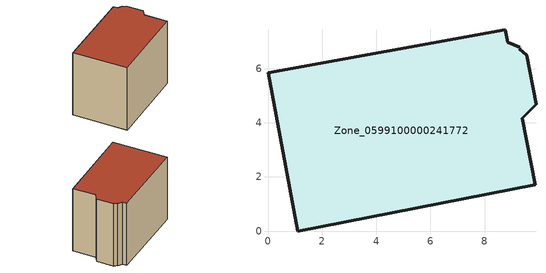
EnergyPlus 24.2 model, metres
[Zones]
Zone_0599100000241772
 floor ground (C_G): 9.29,6.73 9.56,6.5 9.9,4.68 9.39,4.16 9.87,1.71 1.1,0 0,5.84 8.76,7.43 8.86,6.97 9.31,6.78 z0
 wall outside (C_F): 1.1,0 9.87,1.71 9.39,4.16 9.9,4.68 9.56,6.5 9.29,6.73 9.31,6.78 8.86,6.97 8.76,7.43 0,5.84 1.1,0 z0:7.34
 roof outside (C_R): 9.9,4.68 9.56,6.5 9.29,6.73 9.31,6.78 8.86,6.97 8.76,7.43 0,5.84 1.1,0 9.87,1.71 9.39,4.16 z7.34
[BUILDING]
Pand.0599100000241772: North Axis=0; Terrain=City; Loads Convergence Tolerance Value=0.04; Temperature Convergence Tolerance Value=0.4; Solar Distribution=FullExterior; Maximum Number of Warmup Days=25; Minimum Number of Warmup Days=1
[Site:Location]
Rotterdam.The.Hague.AP_ZH_NLD Design_Conditions: Latitude=51.96; Longitude=4.45; Time Zone=1; Elevation=-4.5
[SITE:GROUNDTEMPERATURE:BUILDINGSURFACE]
18, 18, 18, 18, 18, 18, 18, 18, 18, 18, 18, 18
[MATERIAL] Thermal Absorptance=0.9; Solar Absorptance=0.7; Visible Absorptance=0.7
Name | Roughness | Thickness | Conductivity | Density | Specific Heat
G.TI.1946 | MediumSmooth | 0.15 | 1 | 540 | 1210
F.TI.1946 | Rough | 0.3 | 0.857143 | 1920 | 840
R.TI.1946 | MediumRough | 0.2 | 0.1 | 1500 | 1000
[CONSTRUCTION]
C_G: G.TI.1946
C_F: F.TI.1946
C_R: R.TI.1946
[ZONE]
Zone_0599100000241772: Type=1; Multiplier=1; Ceiling Height=Autocalculate; Volume=Autocalculate; Floor Area=autocalculate; Part of Total Floor Area=Yes
[ZONEINFILTRATION:DESIGNFLOWRATE]
Infil_Zone_0599100000241772: Zone or ZoneList or Space or SpaceList=Zone_0599100000241772; Schedule=AlwaysOn; Design Flow Rate Calculation Method=Flow/Area; Flow Rate per Floor Area=0.003; Constant Term Coefficient=1; Temperature Term Coefficient=0; Velocity Term Coefficient=0; Velocity Squared Term Coefficient=0
[HVACTEMPLATE:ZONE:IDEALLOADSAIRSYSTEM]
Zone_0599100000241772: Maximum Heating Supply Air Temperature=50; Minimum Cooling Supply Air Temperature=13; Maximum Heating Supply Air Humidity Ratio=0.0156; Minimum Cooling Supply Air Humidity Ratio=0.0077; Heating Limit=NoLimit; Cooling Limit=NoLimit; Dehumidification Control Type=ConstantSensibleHeatRatio; Cooling Sensible Heat Ratio=0.7; Dehumidification Setpoint=60; Humidification Control Type=None; Humidification Setpoint=30; Outdoor Air Method=None; Outdoor Air Flow Rate per Person=0.00944; Outdoor Air Flow Rate per Zone Floor Area=0; Outdoor Air Flow Rate per Zone=0; Demand Controlled Ventilation Type=None; Outdoor Air Economizer Type=NoEconomizer; Heat Recovery Type=None; Sensible Heat Recovery Effectiveness=0.7; Latent Heat Recovery Effectiveness=0.65
[ZONECONTROL:THERMOSTAT]
ThermostatControl_Zone_0599100000241772: Zone or ZoneList=Zone_0599100000241772; Control Type Schedule=DualSetpointControlType; Control 1=Thermostat_Zone_0599100000241772; Temperature Difference Between Cutout And Setpoint=0
[THERMOSTATSETPOINT:DUALSETPOINT]
Thermostat_Zone_0599100000241772: Heating Setpoint Temperature Schedule=HeatingSetpoint_Zone_0599100000241772; Cooling Setpoint Temperature Schedule=CoolingSetpoint_Zone_0599100000241772
[SCHEDULE:COMPACT]
HeatingSetpoint_Zone_0599100000241772: Through: 12/31, For: AllDays, Until: 24:00, 21
CoolingSetpoint_Zone_0599100000241772: Through: 12/31, For: AllDays, Until: 24:00, 24
DualSetpointControlType: Through: 12/31, For: AllDays, Until: 24:00, 4
AlwaysOn: Through: 12/31, For: AllDays, Until: 24:00, 1
